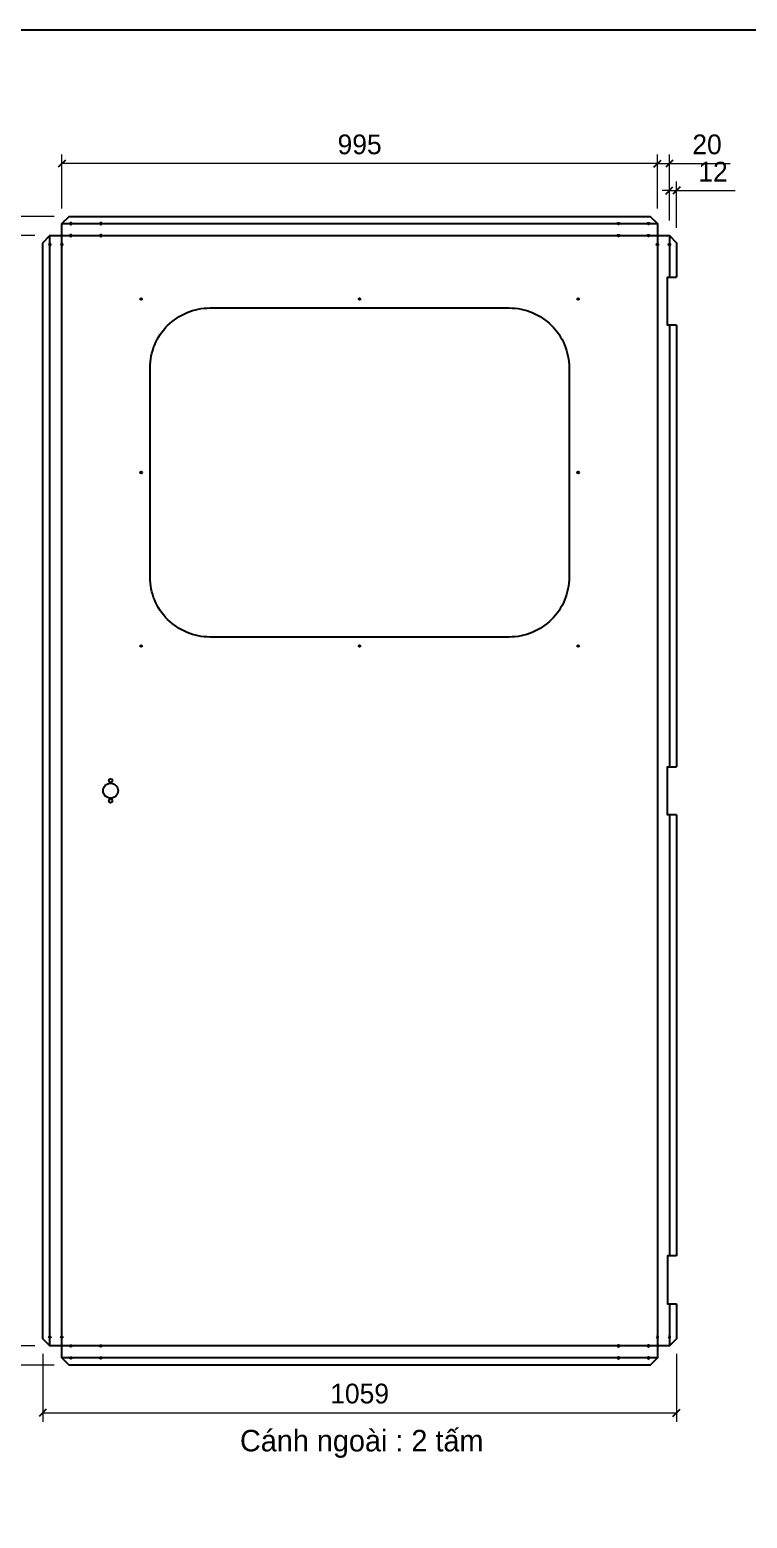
# Model space of a CAD drawing. Header units: millimetres. Extents: x 0 to 6415, y 0 to 4536.
# Drawn here: x 3455 to 4653, y 2048 to 4536 of the extents above; entities that cross this region are included whole.
import ezdxf
from ezdxf.enums import TextEntityAlignment as Align

# ---------------------------------------------------------------- set-up
doc = ezdxf.new("R2010")
doc.units = ezdxf.units.MM
doc.layers.add('CNC', color=7, linetype='Continuous')
doc.layers.add('DIM', color=253, linetype='Continuous')
doc.styles.add('Tahoma (Input Text)', font='tahoma.ttf')
doc.dimstyles.new('Dim-33', dxfattribs={"dimtxt": 33, "dimasz": 12, "dimexe": 15, "dimexo": 25, "dimgap": 15, "dimtad": 1, "dimdec": 0, "dimtxsty": 'Standard', "dimblk": 'OBLIQUE', "dimcen": 10, "dimclrd": 5, "dimclre": 5, "dimclrt": 3, "dimazin": 3, "dimtfac": 1, "dimtdec": 0, "dimtmove": 0, "dimatfit": 3, "dimldrblk": 'OPEN30', "dimlwd": 9, "dimlwe": 9})

# ---------------------------------------------------------------- blocks, each defined once
blk = doc.blocks.new('f3daunguoc')
at = {"layer": 'CNC', "color": 2, "lineweight": -3}
blk.add_circle((0, 0), 1.5, dxfattribs=at)
blk = doc.blocks.new('*D30')
at = {"color": 0, "linetype": 'ByBlock', "lineweight": -2}
for p, q in [((4517.3, 4261.2), (4529.3, 4273.2)), ((4541.3, 4273.2), (4529.3, 4261.2))]:
    blk.add_line(p, q, dxfattribs=at)
at = {"layer": 'Defpoints', "color": 0, "transparency": 16777216}
for p in [(4535.3, 4267.2), (4523.3, 4192), (4535.3, 4180)]:
    blk.add_point(p, dxfattribs=at)
at = {"layer": 'DIM', "color": 5, "lineweight": 9, "transparency": 16777216}
for p, q in [((4523.3, 4217), (4523.3, 4282.2)), ((4535.3, 4205), (4535.3, 4282.2)), ((4523.3, 4267.2), (4511.3, 4267.2)), ((4523.3, 4267.2), (4535.3, 4267.2)), ((4535.3, 4267.2), (4633.2, 4267.2))]:
    blk.add_line(p, q, dxfattribs=at)
at = {"layer": 'DIM', "color": 3, "transparency": 16777216, "insert": (4596.2, 4298.8), "char_height": 33, "attachment_point": 5}
blk.add_mtext('12', dxfattribs=at)
blk = doc.blocks.new('_Oblique')
at = {"color": 0, "linetype": 'ByBlock', "lineweight": -2}
blk.add_line((-0.5, -0.5), (0.5, 0.5), dxfattribs=at)
blk = doc.blocks.new('_Open30')
at = {"color": 0, "linetype": 'ByBlock', "lineweight": -2}
for p, q in [((-1, 0.27), (0, 0)), ((0, 0), (-1, -0.27)), ((0, 0), (-1, 0))]:
    blk.add_line(p, q, dxfattribs=at)
blk = doc.blocks.new('*D31')
at = {"color": 0, "linetype": 'ByBlock', "lineweight": -2}
for p, q in [((4497.3, 4306.3), (4509.3, 4318.3)), ((4529.3, 4318.3), (4517.3, 4306.3))]:
    blk.add_line(p, q, dxfattribs=at)
at = {"layer": 'Defpoints', "color": 0, "transparency": 16777216}
for p in [(4523.3, 4312.3), (4503.3, 4212), (4523.3, 4192)]:
    blk.add_point(p, dxfattribs=at)
at = {"layer": 'DIM', "color": 5, "lineweight": 9, "transparency": 16777216}
for p, q in [((4503.3, 4312.3), (4491.3, 4312.3)), ((4503.3, 4237), (4503.3, 4327.3)), ((4503.3, 4312.3), (4523.3, 4312.3)), ((4523.3, 4217), (4523.3, 4327.3)), ((4523.3, 4312.3), (4625.1, 4312.3))]:
    blk.add_line(p, q, dxfattribs=at)
at = {"layer": 'DIM', "color": 3, "transparency": 16777216, "insert": (4586.2, 4344.2), "char_height": 33, "attachment_point": 5}
blk.add_mtext('20', dxfattribs=at)
blk = doc.blocks.new('*D32')
at = {"color": 0, "linetype": 'ByBlock', "lineweight": -2}
for p, q in [((3514.3, 4318.3), (3502.3, 4306.3)), ((4497.3, 4306.3), (4509.3, 4318.3))]:
    blk.add_line(p, q, dxfattribs=at)
at = {"layer": 'Defpoints', "color": 0, "transparency": 16777216}
for p in [(3508.3, 4312.3), (3508.3, 4212), (4503.3, 4212)]:
    blk.add_point(p, dxfattribs=at)
at = {"layer": 'DIM', "color": 5, "lineweight": 9, "transparency": 16777216}
for p, q in [((3508.3, 4237), (3508.3, 4327.3)), ((4503.3, 4312.3), (3508.3, 4312.3)), ((4503.3, 4237), (4503.3, 4327.3))]:
    blk.add_line(p, q, dxfattribs=at)
at = {"layer": 'DIM', "color": 3, "transparency": 16777216, "insert": (4005.8, 4344.2), "char_height": 33, "attachment_point": 5}
blk.add_mtext('995', dxfattribs=at)
blk = doc.blocks.new('*D33')
at = {"color": 0, "linetype": 'ByBlock', "lineweight": -2}
for p, q in [((3356.9, 4218), (3344.9, 4230)), ((3344.9, 2310), (3356.9, 2298))]:
    blk.add_line(p, q, dxfattribs=at)
at = {"layer": 'Defpoints', "color": 0, "transparency": 16777216}
for p in [(3520.3, 4224), (3350.9, 2304), (3520.3, 2304)]:
    blk.add_point(p, dxfattribs=at)
at = {"layer": 'DIM', "color": 5, "lineweight": 9, "transparency": 16777216}
for p, q in [((3495.3, 4224), (3335.9, 4224)), ((3350.9, 4224), (3350.9, 2304)), ((3495.3, 2304), (3335.9, 2304))]:
    blk.add_line(p, q, dxfattribs=at)
at = {"layer": 'DIM', "color": 3, "transparency": 16777216, "insert": (3319.1, 3214.2), "char_height": 33, "attachment_point": 5, "rotation": 90}
blk.add_mtext('1920', dxfattribs=at)
blk = doc.blocks.new('*D34')
at = {"color": 0, "linetype": 'ByBlock', "lineweight": -2}
for p, q in [((3423.2, 4186), (3411.2, 4198)), ((3411.2, 2342), (3423.2, 2330))]:
    blk.add_line(p, q, dxfattribs=at)
at = {"layer": 'Defpoints', "color": 0, "transparency": 16777216}
for p in [(3488.3, 4192), (3417.2, 2336), (3488.3, 2336)]:
    blk.add_point(p, dxfattribs=at)
at = {"layer": 'DIM', "color": 5, "lineweight": 9, "transparency": 16777216}
for p, q in [((3463.3, 4192), (3402.2, 4192)), ((3417.2, 4192), (3417.2, 2336)), ((3463.3, 2336), (3402.2, 2336))]:
    blk.add_line(p, q, dxfattribs=at)
at = {"layer": 'DIM', "color": 3, "transparency": 16777216, "insert": (3385.4, 3264), "char_height": 33, "attachment_point": 5, "rotation": 90}
blk.add_mtext('1856', dxfattribs=at)
blk = doc.blocks.new('*D35')
at = {"color": 0, "linetype": 'ByBlock', "lineweight": -2}
for p, q in [((3482.3, 2230.3), (3470.3, 2218.3)), ((4529.3, 2218.3), (4541.3, 2230.3))]:
    blk.add_line(p, q, dxfattribs=at)
at = {"layer": 'Defpoints', "color": 0, "transparency": 16777216}
for p in [(3476.3, 2348), (4535.3, 2348), (4535.3, 2224.3)]:
    blk.add_point(p, dxfattribs=at)
at = {"layer": 'DIM', "color": 5, "lineweight": 9, "transparency": 16777216}
for p, q in [((3476.3, 2323), (3476.3, 2209.3)), ((4535.3, 2323), (4535.3, 2209.3)), ((3476.3, 2224.3), (4535.3, 2224.3))]:
    blk.add_line(p, q, dxfattribs=at)
at = {"layer": 'DIM', "color": 3, "transparency": 16777216, "insert": (4005.8, 2256.2), "char_height": 33, "attachment_point": 5}
blk.add_mtext('1059', dxfattribs=at)
blk = doc.blocks.new('khungtenAsean2')
at = {"color": 7}
blk.add_lwpolyline([(0, 0), (2970, 0), (2970, -2100), (0, -2100)], close=True, dxfattribs=at)
at = {"color": 1, "style": 'Tahoma (Input Text)', "flags": 8}
for tag, p in [('#01', (137.1, -2021.3)), ('#03', (506.6, -2019.3)), ('#05', (1106.6, -2021.3)), ('#07', (1834.7, -2021.3)), ('#09', (2146.7, -2021.3)), ('#02', (98.5, -2081.3)), ('#04', (486.1, -2081.3)), ('#06', (1065.3, -2081.3)), ('#08', (1817.4, -2081.3)), ('#10', (2146.7, -2081.3))]:
    blk.add_attdef(tag, p, '', height=25, dxfattribs=at)
blk.add_attdef('#11', text='', height=25, dxfattribs=at).set_placement((2915, -2067.3), align=Align.CENTER)

msp = doc.modelspace()

# ---------------------------------------------------------------- linework, layer by layer
at = {"color": 7}
for points in [[(4535.3, 2406.5), (4535.3, 2348), (4523.3, 2336), (4503.3, 2336), (4503.3, 2316), (4491.3, 2304), (3520.3, 2304), (3508.3, 2316), (3508.3, 2336), (3488.3, 2336), (3476.3, 2348), (3476.3, 4180), (3488.3, 4192), (3508.3, 4192), (3508.3, 4212), (3520.3, 4224), (4491.3, 4224), (4503.3, 4212), (4503.3, 4192), (4523.3, 4192), (4535.3, 4180), (4535.3, 4122.5)], [(3508.3, 4212), (4503.3, 4212)], [(3488.3, 2336), (3488.3, 4192)], [(4523.3, 4192), (4523.3, 4122.5)], [(4523.3, 4042.5), (4523.3, 3304)], [(4535.3, 4042.5), (4535.3, 3304)], [(4523.3, 3224), (4523.3, 2486.5)], [(4535.3, 3224), (4535.3, 2486.5)], [(4523.3, 2406.5), (4523.3, 2336)], [(4503.3, 2316), (3508.3, 2316)]]:
    msp.add_lwpolyline(points, dxfattribs=at)
msp.add_lwpolyline([(3508.3, 4192), (4503.3, 4192), (4503.3, 2336), (3508.3, 2336)], close=True, dxfattribs=at)
at = {"color": 2}
for points in [[(4535.3, 4042.5), (4520.3, 4042.5), (4520.3, 4122.5), (4535.3, 4122.5)], [(4535.3, 3224), (4520.3, 3224), (4520.3, 3304), (4535.3, 3304)], [(4535.3, 2486.5), (4520.3, 2486.5), (4520.3, 2406.5), (4535.3, 2406.5)]]:
    msp.add_lwpolyline(points, dxfattribs=at)
at = {"color": 2, "ltscale": 3}
msp.add_lwpolyline([(3755.8, 4071), (4255.8, 4071, -0.414214), (4355.8, 3971), (4355.8, 3621, -0.414214), (4255.8, 3521), (3755.8, 3521, -0.414214), (3655.8, 3621), (3655.8, 3971, -0.414214)], format="xyb", close=True, dxfattribs=at)
for centre in [(3640.8, 4086), (4005.8, 4086), (4370.8, 4086), (3640.8, 3796), (4370.8, 3796), (3640.8, 3506), (4005.8, 3506), (4370.8, 3506)]:
    msp.add_circle(centre, 1.5, dxfattribs=at)
at = {"color": 2}
for centre, radius in [((3589.8, 3264), 12.5), ((3589.8, 3281), 3), ((3589.8, 3247), 3)]:
    msp.add_circle(centre, radius, dxfattribs=at)

# ---------------------------------------------------------------- block references
at = {"color": 7, "xscale": 2.159999999999854, "yscale": 2.159999999999854, "zscale": 2.159999999999854}
msp.add_blockref('khungtenAsean2', (0, 4536), dxfattribs=at)
at = {"lineweight": -3, "xscale": -1, "rotation": 180}
for p in [(3523.3, 4212), (3573.3, 4212), (3523.3, 4192), (3573.3, 4192), (3488.3, 4177), (3508.3, 4177)]:
    msp.add_blockref('f3daunguoc', p, dxfattribs=at)
at = {"lineweight": -3, "rotation": 180}
for p in [(4438.3, 4212), (4488.3, 4212), (4438.3, 4192), (4488.3, 4192), (4503.3, 4177), (4523.3, 4177)]:
    msp.add_blockref('f3daunguoc', p, dxfattribs=at)
at = {"lineweight": -3}
for p in [(3488.3, 2351), (3508.3, 2351), (3523.3, 2336), (3523.3, 2316), (3573.3, 2336), (3573.3, 2316)]:
    msp.add_blockref('f3daunguoc', p, dxfattribs=at)
at = {"lineweight": -3, "xscale": -1}
for p in [(4503.3, 2351), (4523.3, 2351), (4438.3, 2336), (4438.3, 2316), (4488.3, 2336), (4488.3, 2316)]:
    msp.add_blockref('f3daunguoc', p, dxfattribs=at)

# ---------------------------------------------------------------- texts
at = {"color": 2, "insert": (4009.3, 2172.3), "char_height": 36, "width": 775, "attachment_point": 5}
msp.add_mtext('Cánh ngoài : 2 tấm', dxfattribs=at)

# ---------------------------------------------------------------- dimensions: what is measured, and where the dimension line sits
at = {"layer": 'DIM'}
for base, p1, p2, picture, middle in [((3508.3, 4312.3), (4503.3, 4212), (3508.3, 4212), '*D32', (4005.8, 4344.2)), ((4523.3, 4312.3), (4503.3, 4212), (4523.3, 4192), '*D31', (4586.2, 4344.2)), ((4535.3, 4267.2), (4523.3, 4192), (4535.3, 4180), '*D30', (4596.2, 4298.8)), ((4535.3, 2224.3), (3476.3, 2348), (4535.3, 2348), '*D35', (4005.8, 2256.2))]:
    dim = msp.add_linear_dim(base=base, p1=p1, p2=p2, dimstyle='Dim-33', dxfattribs=at)
    dim.commit()
    dim.dimension.update_dxf_attribs({"geometry": picture, "text_midpoint": middle})
dim = msp.add_linear_dim(base=(3350.9, 2304), p1=(3520.3, 4224), p2=(3520.3, 2304), angle=90, dimstyle='Dim-33', dxfattribs=at)
dim.commit()
dim.dimension.update_dxf_attribs({"geometry": '*D33', "text_midpoint": (3350.9, 3214.2), "dimtype": 160})
dim = msp.add_linear_dim(base=(3417.2, 2336), p1=(3488.3, 4192), p2=(3488.3, 2336), angle=90, dimstyle='Dim-33', dxfattribs=at)
dim.commit()
dim.dimension.update_dxf_attribs({"geometry": '*D34', "text_midpoint": (3385.4, 3264)})

doc.saveas('drawing.dxf')
